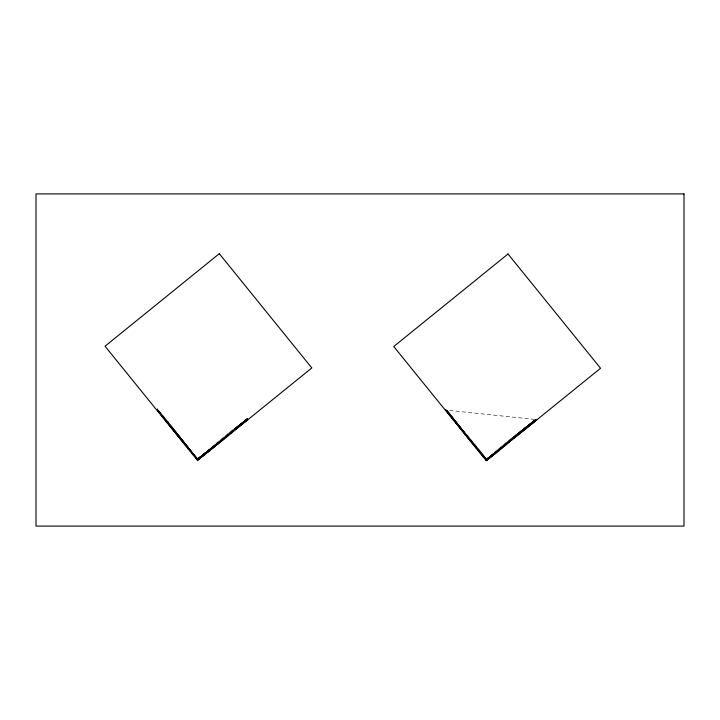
<?xml version="1.0" encoding="UTF-8"?>
<svg xmlns="http://www.w3.org/2000/svg" width="720" height="720" viewBox="0 0 720 720"><rect width="100%" height="100%" fill="white"/><g stroke="black" fill="none" stroke-linecap="round" stroke-linejoin="round"><path stroke-width="0.54" stroke-dasharray="3.6 2.7" d="M449.595 410.463L533.754 419.31"/><path stroke-width="1.08" d="M157.509 409.185L157.617 410.832L157.509 409.185M158.544 410.454L158.643 412.101L158.544 410.454M159.57 411.723L159.669 413.37L159.57 411.723M160.596 412.992L160.695 414.639L160.596 412.992M161.622 414.261L161.721 415.908L161.622 414.261M162.657 415.53L162.756 417.186L162.657 415.53M163.683 416.799L163.782 418.455L163.683 416.799M164.709 418.068L164.808 419.724L164.709 418.068M165.735 419.337L165.834 420.993L165.735 419.337M166.761 420.606L166.869 422.262L166.761 420.606M167.796 421.875L167.895 423.531L167.796 421.875M168.822 423.144L168.921 424.8L168.822 423.144M169.848 424.413L169.947 426.069L169.848 424.413M170.874 425.682L170.973 427.338L170.874 425.682M171.909 426.951L172.008 428.607L171.909 426.951M172.935 428.22L173.034 429.876L172.935 428.22M173.961 429.498L174.06 431.145L173.961 429.498M174.987 430.767L175.086 432.414L174.987 430.767M176.022 432.036L176.121 433.683L176.022 432.036M177.048 433.305L177.147 434.952L177.048 433.305M178.074 434.574L178.173 436.221L178.074 434.574M179.1 435.843L179.199 437.499L179.1 435.843M180.126 437.112L180.234 438.768L180.126 437.112M181.161 438.381L181.26 440.037L181.161 438.381M182.187 439.65L182.286 441.306L182.187 439.65M183.213 440.919L183.312 442.575L183.213 440.919M184.239 442.188L184.338 443.844L184.239 442.188M185.274 443.457L185.373 445.113L185.274 443.457M186.3 444.726L186.399 446.382L186.3 444.726M187.326 445.995L187.425 447.651L187.326 445.995M188.352 447.264L188.451 448.92L188.352 447.264M189.387 448.533L189.486 450.189L189.387 448.533M190.413 449.811L190.512 451.458L190.413 449.811M191.439 451.08L191.538 452.727L191.439 451.08M192.465 452.349L192.564 453.996L192.465 452.349M193.491 453.618L193.599 455.265L193.491 453.618M194.526 454.887L194.625 456.534L194.526 454.887M195.552 456.156L195.651 457.803L195.552 456.156M196.578 457.425L196.677 459.081L196.578 457.425M197.604 458.694L197.703 460.35L197.604 458.694M198.873 457.668L198.981 459.315L198.873 457.668M200.142 456.633L200.25 458.289L200.142 456.633M201.42 455.607L201.519 457.263L201.42 455.607M202.689 454.581L202.788 456.237L202.689 454.581M203.958 453.555L204.057 455.202L203.958 453.555M205.227 452.529L205.326 454.176L205.227 452.529M206.496 451.494L206.595 453.15L206.496 451.494M207.765 450.468L207.864 452.124L207.765 450.468M209.034 449.442L209.133 451.098L209.034 449.442M210.303 448.416L210.402 450.063L210.303 448.416M211.572 447.381L211.671 449.037L211.572 447.381M212.841 446.355L212.94 448.011L212.841 446.355M214.11 445.329L214.209 446.985L214.11 445.329M215.379 444.303L215.478 445.95L215.379 444.303M216.648 443.268L216.747 444.924L216.648 443.268M217.917 442.242L218.016 443.898L217.917 442.242M219.186 441.216L219.294 442.872L219.186 441.216M220.455 440.19L220.563 441.837L220.455 440.19M221.733 439.164L221.832 440.811L221.733 439.164M223.002 438.129L223.101 439.785L223.002 438.129M224.271 437.103L224.37 438.759L224.271 437.103M225.54 436.077L225.639 437.733L225.54 436.077M226.809 435.051L226.908 436.698L226.809 435.051M228.078 434.016L228.177 435.672L228.078 434.016M229.347 432.99L229.446 434.646L229.347 432.99M230.616 431.964L230.715 433.62L230.616 431.964M231.885 430.938L231.984 432.585L231.885 430.938M233.154 429.912L233.253 431.559L233.154 429.912M234.423 428.877L234.522 430.533L234.423 428.877M235.692 427.851L235.791 429.507L235.692 427.851M236.961 426.825L237.06 428.481L236.961 426.825M238.23 425.799L238.329 427.446L238.23 425.799M239.499 424.764L239.607 426.42L239.499 424.764M240.768 423.738L240.876 425.394L240.768 423.738M242.046 422.712L242.145 424.368L242.046 422.712M243.315 421.686L243.414 423.333L243.315 421.686M244.584 420.651L244.683 422.307L244.584 420.651M245.853 419.625L245.952 421.281L245.853 419.625M247.122 418.599L247.221 420.255L247.122 418.599M445.5 410.094L447.093 410.535L445.5 410.094M446.526 411.363L448.119 411.804L446.526 411.363M447.552 412.632L449.145 413.082L447.552 412.632M448.578 413.91L450.18 414.351L448.578 413.91M449.604 415.179L451.206 415.62L449.604 415.179M450.639 416.448L452.232 416.889L450.639 416.448M451.665 417.717L453.258 418.158L451.665 417.717M452.691 418.986L454.293 419.427L452.691 418.986M453.717 420.255L455.319 420.696L453.717 420.255M454.752 421.524L456.345 421.965L454.752 421.524M455.778 422.793L457.371 423.234L455.778 422.793M456.804 424.062L458.397 424.503L456.804 424.062M457.83 425.331L459.432 425.772L457.83 425.331M458.865 426.6L460.458 427.041L458.865 426.6M459.891 427.869L461.484 428.31L459.891 427.869M460.917 429.138L462.51 429.579L460.917 429.138M461.943 430.407L463.545 430.848L461.943 430.407M462.969 431.676L464.571 432.117L462.969 431.676M464.004 432.945L465.597 433.395L464.004 432.945M465.03 434.223L466.623 434.664L465.03 434.223M466.056 435.492L467.658 435.933L466.056 435.492M467.082 436.761L468.684 437.202L467.082 436.761M468.117 438.03L469.71 438.471L468.117 438.03M469.143 439.299L470.736 439.74L469.143 439.299M470.169 440.568L471.762 441.009L470.169 440.568M471.195 441.837L472.797 442.278L471.195 441.837M472.23 443.106L473.823 443.547L472.23 443.106M473.256 444.375L474.849 444.816L473.256 444.375M474.282 445.644L475.875 446.085L474.282 445.644M475.308 446.913L476.91 447.354L475.308 446.913M476.334 448.182L477.936 448.623L476.334 448.182M477.369 449.451L478.962 449.892L477.369 449.451M478.395 450.72L479.988 451.161L478.395 450.72M479.421 451.989L481.023 452.43L479.421 451.989M480.447 453.258L482.049 453.699L480.447 453.258M481.482 454.527L483.075 454.977L481.482 454.527M482.508 455.805L484.101 456.246L482.508 455.805M483.534 457.074L485.127 457.515L483.534 457.074M484.56 458.343L486.162 458.784L484.56 458.343M485.595 459.612L487.188 460.053L485.595 459.612M486.864 458.586L488.457 459.027L486.864 458.586M488.133 457.551L489.726 457.992L488.133 457.551M489.402 456.525L490.995 456.966L489.402 456.525M490.671 455.499L492.264 455.94L490.671 455.499M491.94 454.473L493.533 454.914L491.94 454.473M493.209 453.438L494.802 453.879L493.209 453.438M494.478 452.412L496.071 452.853L494.478 452.412M495.747 451.386L497.34 451.827L495.747 451.386M497.016 450.36L498.609 450.801L497.016 450.36M498.285 449.325L499.887 449.775L498.285 449.325M499.554 448.299L501.156 448.74L499.554 448.299M500.823 447.273L502.425 447.714L500.823 447.273M502.092 446.247L503.694 446.688L502.092 446.247M503.361 445.221L504.963 445.662L503.361 445.221M504.63 444.186L506.232 444.627L504.63 444.186M505.908 443.16L507.501 443.601L505.908 443.16M507.177 442.134L508.77 442.575L507.177 442.134M508.446 441.108L510.039 441.549L508.446 441.108M509.715 440.073L511.308 440.514L509.715 440.073M510.984 439.047L512.577 439.488L510.984 439.047M512.253 438.021L513.846 438.462L512.253 438.021M513.522 436.995L515.115 437.436L513.522 436.995M514.791 435.96L516.384 436.41L514.791 435.96M516.06 434.934L517.653 435.375L516.06 434.934M517.329 433.908L518.922 434.349L517.329 433.908M518.598 432.882L520.191 433.323L518.598 432.882M519.867 431.856L521.469 432.297L519.867 431.856M521.136 430.821L522.738 431.262L521.136 430.821M522.405 429.795L524.007 430.236L522.405 429.795M523.674 428.769L525.276 429.21L523.674 428.769M524.943 427.743L526.545 428.184L524.943 427.743M526.221 426.708L527.814 427.149L526.221 426.708M527.49 425.682L529.083 426.123L527.49 425.682M528.759 424.656L530.352 425.097L528.759 424.656M530.028 423.63L531.621 424.071L530.028 423.63M531.297 422.595L532.89 423.045L531.297 422.595M532.566 421.569L534.159 422.01L532.566 421.569M533.835 420.543L535.428 420.984L533.835 420.543M535.104 419.517L536.697 419.958L535.104 419.517M219.294 253.683L105.03 346.212L197.559 460.467L311.814 367.938L219.294 253.683M508.023 253.989L393.759 346.518L486.288 460.782L600.552 368.253L508.023 253.989M684 193.914L36 193.914L36 526.086L684 526.086L684 193.914"/></g></svg>
